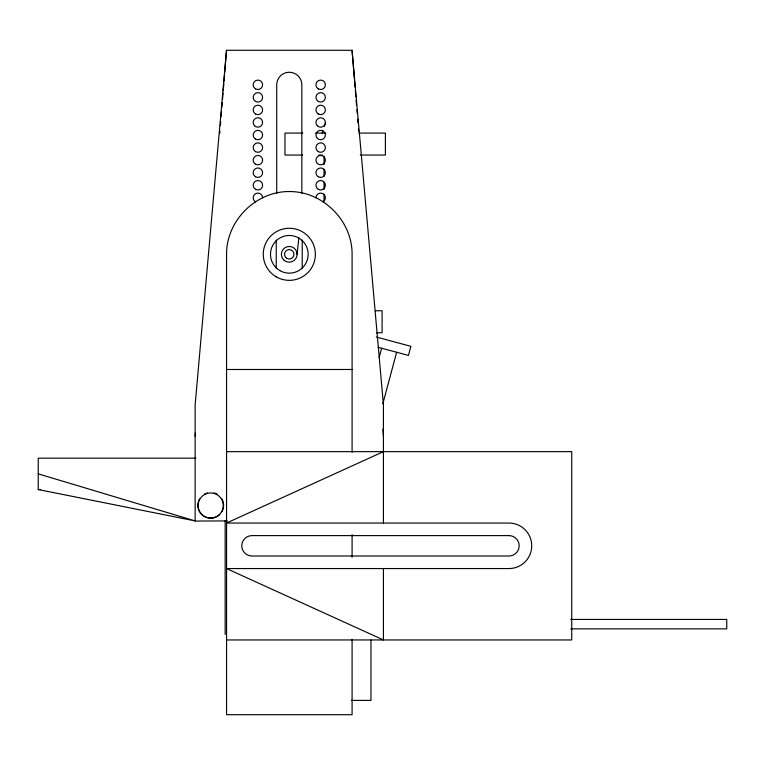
<?xml version="1.0" encoding="UTF-8"?>
<svg xmlns="http://www.w3.org/2000/svg" width="765" height="765" viewBox="0 0 765 765"><rect width="100%" height="100%" fill="white"/><g stroke="black" fill="none" stroke-linecap="round" stroke-linejoin="round"><path stroke-width="1.15" d="M195.132 436.308L195.419 432.751M219.756 133.435L219.947 131.054M220.425 125.116L220.722 121.559M221.104 116.806L221.487 112.053M221.879 107.301L222.261 102.548M222.558 98.991L223.036 93.053M223.227 90.672L223.81 83.548M224.002 81.166L224.489 75.228M224.681 72.857L226.517 50.289L352.053 50.289L383.428 404.924L383.428 523.05M226.517 50.289L195.132 404.924L195.132 521.051L227.348 520.927M297.088 254.305L298.847 237.743M379.182 357.398L381.639 348.238M382.835 403.786L396.643 352.254M322.18 133.081L322.916 130.844M324.389 126.359L325.498 122.993M383.428 451.646L226.517 523.05L508.964 523.05A22.749 22.749 0 0 1 531.723 545.799A22.749 22.749 0 0 1 508.964 568.558L226.517 568.558L383.428 639.951L383.428 568.558M302.672 133.081L284.963 133.081L284.963 155.046L302.538 155.046M315.582 133.081L325.727 133.081M358.909 133.081L385.397 133.081L385.397 155.046L360.286 155.046M318.881 155.046L322.18 155.046M375.376 310.753L382.098 310.753L382.098 332.727L376.38 332.727M226.555 369.485L352.091 369.485M226.517 451.646L571.732 451.646L571.732 639.951L226.517 639.951M195.926 458.159L38.25 458.159L38.25 489.543L195.171 520.927L38.25 473.851M38.25 489.543L40.631 489.543M570.623 619.44L726.75 619.44L726.75 628.859L570.623 628.859M351.336 700.405L370.958 700.405L370.958 640.009M376.256 337.04L410.882 346.325L408.443 355.419L378.216 347.32M352.053 50.289L354.367 78.795M354.558 81.166L355.046 87.105M355.333 90.672L355.811 96.61M356.108 100.177L356.49 104.929M356.873 109.672L357.169 113.239M357.647 119.177L357.944 122.744M358.422 128.683L358.613 131.054M382.854 429.184L383.428 436.308M352.091 452.258L352.091 254.305C352.302 220.712 322.916 191.327 289.323 191.537C255.73 191.327 226.344 220.712 226.555 254.305L226.555 714.711L352.091 714.711L352.091 639.397M352.091 534.572L352.091 557.121M324.044 156.203L324.044 164.494M324.044 169.237L324.044 176.342M324.044 182.261L324.044 189.366M324.044 194.1L324.044 201.205M302.232 240.114L302.232 268.505M301.831 193.373L301.831 84.81A12.556 12.556 0 0 0 289.285 72.254A12.556 12.556 0 0 0 276.729 84.81L276.729 193.373M276.242 240.114L276.242 268.505M225.159 520.707L225.159 634.395M223.399 503.131A12.871 12.871 0 0 1 223.399 507.606M223.16 508.696A12.871 12.871 0 0 1 221.869 511.804M219.823 514.472A12.871 12.871 0 0 1 207.401 517.8M206.33 517.465A12.871 12.871 0 0 1 204.293 516.518M203.347 515.916A12.871 12.871 0 0 1 200.181 512.751M199.579 511.804A12.871 12.871 0 0 1 198.632 509.767M198.298 508.696A12.871 12.871 0 0 1 198.298 502.041M198.632 500.97A12.871 12.871 0 0 1 199.579 498.933M204.293 494.228A12.871 12.871 0 0 1 207.401 492.937M214.057 492.937A12.871 12.871 0 0 1 217.164 494.228M221.869 498.933A12.871 12.871 0 0 1 223.16 502.041M315.955 197.791A4.705 4.705 0 0 1 323.021 193.717A4.705 4.705 0 0 1 323.021 201.874M255.539 201.874A4.705 4.705 0 0 1 255.539 193.717A4.705 4.705 0 0 1 262.605 197.791M508.964 535.605L251.981 535.605A10.203 10.203 0 0 0 241.778 545.799A10.203 10.203 0 0 0 251.981 556.002L508.964 556.002A10.203 10.203 0 0 0 519.167 545.799A10.203 10.203 0 0 0 508.964 535.605M276.299 276.863A26.048 26.048 0 0 0 315.371 254.305A26.048 26.048 0 0 0 276.299 231.747A26.048 26.048 0 0 0 276.299 276.863M279.904 270.619A18.829 18.829 0 0 0 308.152 254.305A18.829 18.829 0 0 0 279.904 238.001A18.829 18.829 0 0 0 279.904 270.619M286.885 258.388A4.705 4.705 0 0 0 293.951 254.305A4.705 4.705 0 0 0 286.885 250.232A4.705 4.705 0 0 0 286.885 258.388M283.691 259.861A7.841 7.841 0 0 0 296.82 256.342A7.841 7.841 0 0 0 287.21 246.732A7.841 7.841 0 0 0 283.691 259.861M318.307 88.883A4.705 4.705 0 0 0 325.374 84.81A4.705 4.705 0 0 0 318.307 80.736A4.705 4.705 0 0 0 318.307 88.883M317.332 138.35A4.705 4.705 0 0 0 325.211 136.246A4.705 4.705 0 0 0 319.445 130.48A4.705 4.705 0 0 0 317.332 138.35M317.332 125.804A4.705 4.705 0 0 0 325.211 123.691A4.705 4.705 0 0 0 319.445 117.925A4.705 4.705 0 0 0 317.332 125.804M318.307 113.995A4.705 4.705 0 0 0 325.374 109.921A4.705 4.705 0 0 0 318.307 105.838A4.705 4.705 0 0 0 318.307 113.995M317.332 163.461A4.705 4.705 0 0 0 325.211 161.348A4.705 4.705 0 0 0 319.445 155.582A4.705 4.705 0 0 0 317.332 163.461M318.307 151.652A4.705 4.705 0 0 0 325.374 147.578A4.705 4.705 0 0 0 318.307 143.504A4.705 4.705 0 0 0 318.307 151.652M318.307 176.763A4.705 4.705 0 0 0 325.374 172.689A4.705 4.705 0 0 0 318.307 168.606A4.705 4.705 0 0 0 318.307 176.763M318.307 189.318A4.705 4.705 0 0 0 325.374 185.235A4.705 4.705 0 0 0 318.307 181.162A4.705 4.705 0 0 0 318.307 189.318M255.539 101.439A4.705 4.705 0 0 0 262.605 97.365A4.705 4.705 0 0 0 255.539 93.292A4.705 4.705 0 0 0 255.539 101.439M255.539 113.995A4.705 4.705 0 0 0 262.605 109.921A4.705 4.705 0 0 0 255.539 105.838A4.705 4.705 0 0 0 255.539 113.995M255.539 88.883A4.705 4.705 0 0 0 262.605 84.81A4.705 4.705 0 0 0 255.539 80.736A4.705 4.705 0 0 0 255.539 88.883M318.307 101.439A4.705 4.705 0 0 0 325.374 97.365A4.705 4.705 0 0 0 318.307 93.292A4.705 4.705 0 0 0 318.307 101.439M204.408 516.365A12.556 12.556 0 0 0 223.237 505.493A12.556 12.556 0 0 0 204.408 494.62A12.556 12.556 0 0 0 204.408 516.365M254.563 125.804A4.705 4.705 0 0 0 262.443 123.691A4.705 4.705 0 0 0 256.677 117.925A4.705 4.705 0 0 0 254.563 125.804M255.539 139.106A4.705 4.705 0 0 0 262.605 135.023A4.705 4.705 0 0 0 255.539 130.949A4.705 4.705 0 0 0 255.539 139.106M255.539 151.652A4.705 4.705 0 0 0 262.605 147.578A4.705 4.705 0 0 0 255.539 143.504A4.705 4.705 0 0 0 255.539 151.652M255.539 164.207A4.705 4.705 0 0 0 262.605 160.134A4.705 4.705 0 0 0 255.539 156.06A4.705 4.705 0 0 0 255.539 164.207M255.539 176.763A4.705 4.705 0 0 0 262.605 172.689A4.705 4.705 0 0 0 255.539 168.606A4.705 4.705 0 0 0 255.539 176.763M255.539 189.318A4.705 4.705 0 0 0 262.605 185.235A4.705 4.705 0 0 0 255.539 181.162A4.705 4.705 0 0 0 255.539 189.318"/></g></svg>
